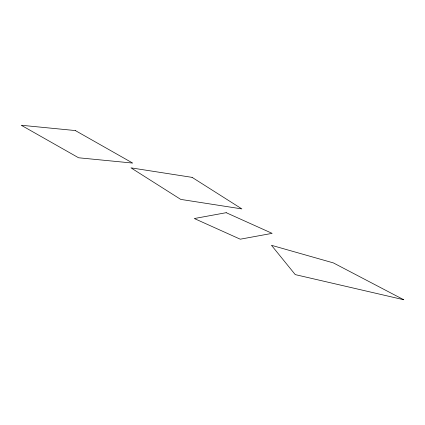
<?xml version="1.0" encoding="UTF-8"?>
<svg xmlns="http://www.w3.org/2000/svg" width="425" height="425" viewBox="0 0 425 425"><rect width="100%" height="100%" fill="white"/><g stroke="black" fill="none" stroke-linecap="round" stroke-linejoin="round"><path stroke-width="0.64" d="M226.19 212.691L194.321 218.535L240.258 239.195L272.127 233.352L226.19 212.691M75.342 130.56L21.25 125.258L78.593 157.776L132.685 163.078L75.342 130.56M192.1 177.368L130.969 167.854L180.737 199.399L241.867 208.914L192.1 177.368M403.75 299.742L295.248 274.614L271.469 245.299L333.375 262.905L403.75 299.742"/></g></svg>
